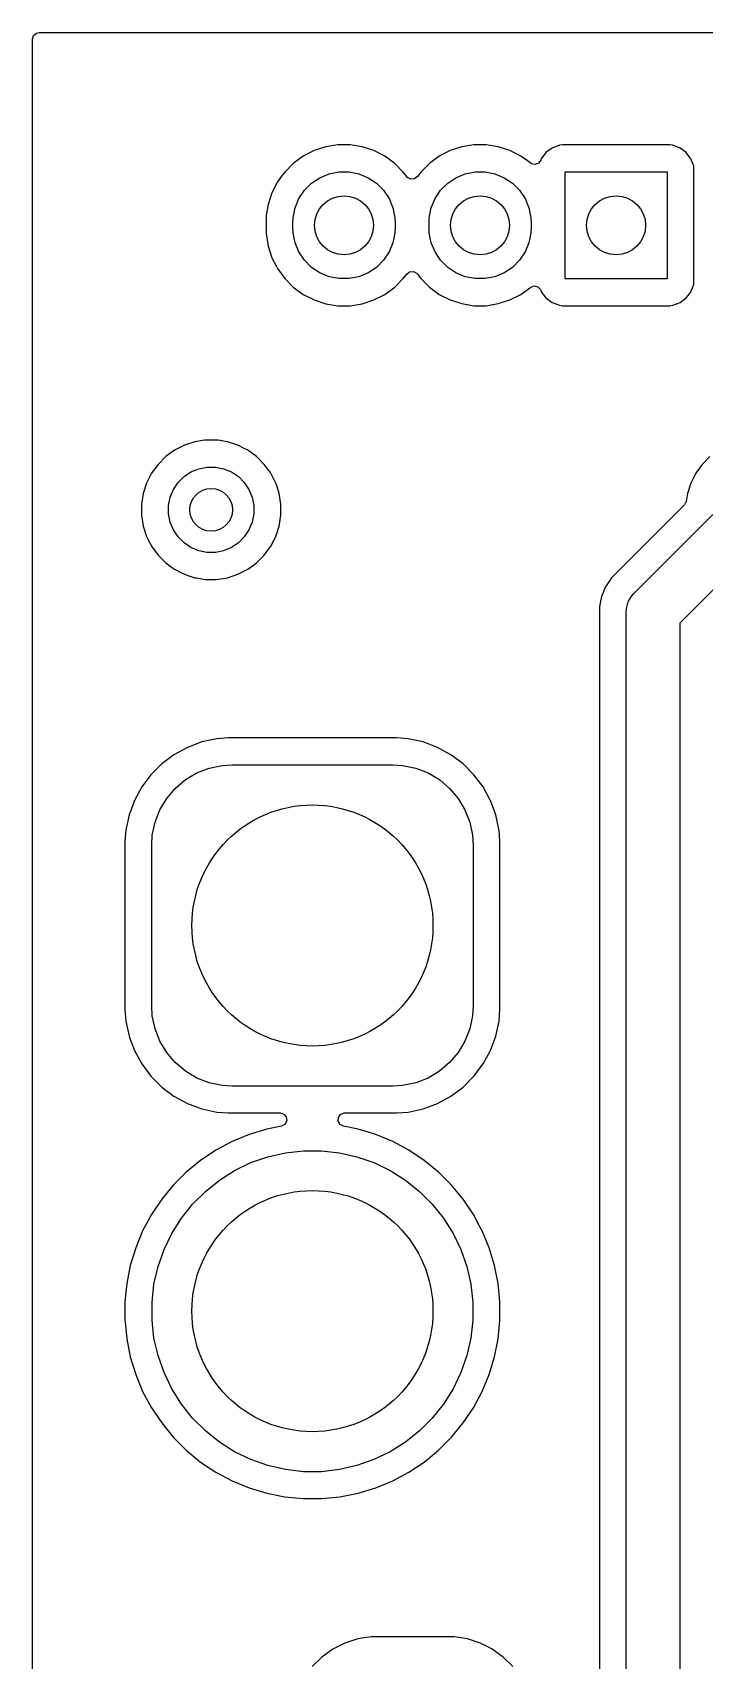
# Model space of a CAD drawing. Extents: x 4.41 to 8.11, y -5.15 to -2.23.
# Drawn here: x 4.414 to 4.908, y -3.43 to -2.234 of the extents above; entities that cross this region are included whole.
import ezdxf

# ---------------------------------------------------------------- set-up
doc = ezdxf.new("R2010")
doc.units = 0
doc.header["$MEASUREMENT"] = 0
doc.layers.add('BLACK', color=7, linetype='CONTINUOUS')

msp = doc.modelspace()

# ---------------------------------------------------------------- linework, layer by layer
at = {"layer": 'BLACK', "linetype": 'CONTINUOUS'}
for p, q in [((4.4144, -2.2384), (4.4152, -2.2358)), ((4.4152, -2.2358), (4.4172, -2.234)), ((4.4172, -2.234), (4.4193, -2.2336)), ((4.4193, -2.2336), (8.1083, -2.2336)), ((4.4144, -2.3688), (4.4144, -2.2384)), ((4.6213, -2.3203), (4.6133, -2.3244)), ((4.6299, -2.3175), (4.6213, -2.3203)), ((4.6372, -2.3164), (4.6299, -2.3175)), ((4.6299, -2.3175), (4.6299, -2.3175)), ((4.6388, -2.3161), (4.6372, -2.3164)), ((4.6478, -2.3161), (4.6388, -2.3161)), ((4.6494, -2.3164), (4.6478, -2.3161)), ((4.6567, -2.3175), (4.6494, -2.3164)), ((4.6653, -2.3203), (4.6567, -2.3175)), ((4.6728, -2.3241), (4.6653, -2.3203)), ((4.7214, -2.3203), (4.7133, -2.3244)), ((4.7299, -2.3175), (4.7214, -2.3203)), ((4.7388, -2.3161), (4.7299, -2.3175)), ((4.7299, -2.3175), (4.7299, -2.3175)), ((4.7478, -2.3161), (4.7388, -2.3161)), ((4.7567, -2.3175), (4.7478, -2.3161)), ((4.7653, -2.3203), (4.7567, -2.3175)), ((4.7733, -2.3244), (4.7653, -2.3203)), ((4.7963, -2.3184), (4.7917, -2.3218)), ((4.8016, -2.3164), (4.7963, -2.3184)), ((4.7963, -2.3184), (4.7963, -2.3184)), ((4.8039, -2.3161), (4.8016, -2.3164)), ((4.8827, -2.3161), (4.8039, -2.3161)), ((4.8039, -2.3161), (4.8039, -2.3161)), ((4.885, -2.3164), (4.8827, -2.3161)), ((4.8827, -2.3161), (4.8827, -2.3161)), ((4.8827, -2.3161), (4.8827, -2.3161)), ((4.8827, -2.3161), (4.8827, -2.3161)), ((4.8903, -2.3184), (4.885, -2.3164)), ((4.885, -2.3164), (4.885, -2.3164)), ((4.8949, -2.3218), (4.8903, -2.3184)), ((4.8903, -2.3184), (4.8903, -2.3184)), ((4.606, -2.3297), (4.5997, -2.3361)), ((4.6107, -2.3263), (4.606, -2.3297)), ((4.606, -2.3297), (4.606, -2.3297)), ((4.606, -2.3297), (4.606, -2.3297)), ((4.6133, -2.3244), (4.6107, -2.3263)), ((4.6733, -2.3244), (4.6728, -2.3241)), ((4.6806, -2.3297), (4.6733, -2.3244)), ((4.6869, -2.3361), (4.6806, -2.3297)), ((4.7061, -2.3297), (4.6997, -2.3361)), ((4.7133, -2.3244), (4.7061, -2.3297)), ((4.7805, -2.3296), (4.7733, -2.3244)), ((4.781, -2.33), (4.7805, -2.3296)), ((4.7837, -2.3306), (4.781, -2.33)), ((4.7863, -2.3296), (4.7837, -2.3306)), ((4.7879, -2.3274), (4.7863, -2.3296)), ((4.7883, -2.3263), (4.7879, -2.3274)), ((4.7917, -2.3218), (4.7883, -2.3263)), ((4.7883, -2.3263), (4.7883, -2.3263)), ((4.7917, -2.3218), (4.7917, -2.3218)), ((4.8983, -2.3263), (4.8949, -2.3218)), ((4.8949, -2.3218), (4.8949, -2.3218)), ((4.8999, -2.3306), (4.8983, -2.3263)), ((4.8983, -2.3263), (4.8983, -2.3263)), ((4.9003, -2.3316), (4.8999, -2.3306)), ((4.9005, -2.3339), (4.9003, -2.3316)), ((4.5944, -2.3433), (4.5903, -2.3514)), ((4.5974, -2.3392), (4.5944, -2.3433)), ((4.5997, -2.3361), (4.5974, -2.3392)), ((4.5997, -2.3361), (4.5997, -2.3361)), ((4.5997, -2.3361), (4.5997, -2.3361)), ((4.6143, -2.3495), (4.6195, -2.3443)), ((4.6195, -2.3443), (4.6256, -2.3403)), ((4.6256, -2.3403), (4.6324, -2.3374)), ((4.6324, -2.3374), (4.6396, -2.336)), ((4.6396, -2.336), (4.647, -2.336)), ((4.647, -2.336), (4.6542, -2.3374)), ((4.6542, -2.3374), (4.661, -2.3403)), ((4.661, -2.3403), (4.6671, -2.3443)), ((4.6671, -2.3443), (4.6723, -2.3495)), ((4.6894, -2.3394), (4.6869, -2.3361)), ((4.6899, -2.34), (4.6894, -2.3394)), ((4.6923, -2.3413), (4.6899, -2.34)), ((4.6951, -2.3411), (4.6923, -2.3413)), ((4.6973, -2.3394), (4.6951, -2.3411)), ((4.6997, -2.3361), (4.6973, -2.3394)), ((4.7143, -2.3495), (4.7195, -2.3443)), ((4.7195, -2.3443), (4.7256, -2.3403)), ((4.7256, -2.3403), (4.7324, -2.3374)), ((4.7324, -2.3374), (4.7396, -2.336)), ((4.7396, -2.336), (4.747, -2.336)), ((4.747, -2.336), (4.7542, -2.3374)), ((4.7542, -2.3374), (4.761, -2.3403)), ((4.761, -2.3403), (4.7671, -2.3443)), ((4.7671, -2.3443), (4.7723, -2.3495)), ((4.8058, -2.4146), (4.8058, -2.3358)), ((4.8058, -2.3358), (4.8808, -2.3358)), ((4.8808, -2.3358), (4.8808, -2.4146)), ((4.9005, -2.3554), (4.9005, -2.3339)), ((4.5903, -2.3514), (4.5875, -2.3599)), ((4.6074, -2.3624), (4.6102, -2.3556)), ((4.6102, -2.3556), (4.6143, -2.3495)), ((4.6723, -2.3495), (4.6764, -2.3556)), ((4.6764, -2.3556), (4.6792, -2.3624)), ((4.7074, -2.3624), (4.7102, -2.3556)), ((4.7102, -2.3556), (4.7143, -2.3495)), ((4.7723, -2.3495), (4.7764, -2.3556)), ((4.7764, -2.3556), (4.7792, -2.3624)), ((4.9005, -2.4165), (4.9005, -2.3554)), ((4.5862, -2.3681), (4.5861, -2.3688)), ((4.5875, -2.3599), (4.5862, -2.3681)), ((4.5875, -2.3599), (4.5875, -2.3599)), ((4.606, -2.3697), (4.6074, -2.3624)), ((4.6792, -2.3624), (4.6806, -2.3697)), ((4.706, -2.3697), (4.7074, -2.3624)), ((4.7792, -2.3624), (4.7806, -2.3697)), ((4.4144, -2.5802), (4.4144, -2.3688)), ((4.5861, -2.3688), (4.5861, -2.3816)), ((4.6058, -2.3733), (4.606, -2.3697)), ((4.6058, -2.3771), (4.6058, -2.3733)), ((4.606, -2.3807), (4.6058, -2.3771)), ((4.6074, -2.388), (4.606, -2.3807)), ((4.6806, -2.3807), (4.6792, -2.388)), ((4.6806, -2.3697), (4.6808, -2.3733)), ((4.6808, -2.3771), (4.6806, -2.3807)), ((4.6808, -2.3733), (4.6808, -2.3771)), ((4.7058, -2.3733), (4.706, -2.3697)), ((4.7058, -2.3771), (4.7058, -2.3733)), ((4.706, -2.3807), (4.7058, -2.3771)), ((4.7074, -2.388), (4.706, -2.3807)), ((4.7806, -2.3807), (4.7792, -2.388)), ((4.7806, -2.3697), (4.7808, -2.3733)), ((4.7808, -2.3771), (4.7806, -2.3807)), ((4.7808, -2.3733), (4.7808, -2.3771)), ((4.5861, -2.3816), (4.5863, -2.3827)), ((4.5863, -2.3827), (4.5875, -2.3905)), ((4.5875, -2.3905), (4.5875, -2.3905)), ((4.5875, -2.3905), (4.5903, -2.399)), ((4.6102, -2.3947), (4.6074, -2.388)), ((4.6792, -2.388), (4.6764, -2.3947)), ((4.7102, -2.3947), (4.7074, -2.388)), ((4.7792, -2.388), (4.7764, -2.3947)), ((4.5903, -2.399), (4.5936, -2.4056)), ((4.6143, -2.4009), (4.6102, -2.3947)), ((4.6195, -2.4061), (4.6143, -2.4009)), ((4.6723, -2.4009), (4.6671, -2.4061)), ((4.6764, -2.3947), (4.6723, -2.4009)), ((4.7143, -2.4009), (4.7102, -2.3947)), ((4.7195, -2.4061), (4.7143, -2.4009)), ((4.7723, -2.4009), (4.7671, -2.4061)), ((4.7764, -2.3947), (4.7723, -2.4009)), ((4.5936, -2.4056), (4.5944, -2.407)), ((4.5944, -2.407), (4.5997, -2.4143)), ((4.5997, -2.4143), (4.606, -2.4207)), ((4.6256, -2.4101), (4.6195, -2.4061)), ((4.6324, -2.413), (4.6256, -2.4101)), ((4.6396, -2.4144), (4.6324, -2.413)), ((4.647, -2.4144), (4.6396, -2.4144)), ((4.6542, -2.413), (4.647, -2.4144)), ((4.661, -2.4101), (4.6542, -2.413)), ((4.6671, -2.4061), (4.661, -2.4101)), ((4.6806, -2.4207), (4.6869, -2.4143)), ((4.6869, -2.4143), (4.6894, -2.411)), ((4.6894, -2.411), (4.6915, -2.4093)), ((4.6915, -2.4093), (4.6943, -2.4091)), ((4.6943, -2.4091), (4.6967, -2.4104)), ((4.6967, -2.4104), (4.6973, -2.411)), ((4.6973, -2.411), (4.6997, -2.4143)), ((4.6997, -2.4143), (4.6997, -2.4143)), ((4.6997, -2.4143), (4.7061, -2.4207)), ((4.7256, -2.4101), (4.7195, -2.4061)), ((4.7324, -2.413), (4.7256, -2.4101)), ((4.7396, -2.4144), (4.7324, -2.413)), ((4.747, -2.4144), (4.7396, -2.4144)), ((4.7542, -2.413), (4.747, -2.4144)), ((4.761, -2.4101), (4.7542, -2.413)), ((4.7671, -2.4061), (4.761, -2.4101)), ((4.8808, -2.4146), (4.8058, -2.4146)), ((4.9003, -2.4188), (4.9005, -2.4165)), ((4.606, -2.4207), (4.6133, -2.426)), ((4.6133, -2.426), (4.6179, -2.4283)), ((4.6179, -2.4283), (4.6213, -2.4301)), ((4.6653, -2.4301), (4.6733, -2.426)), ((4.6733, -2.426), (4.6806, -2.4207)), ((4.7061, -2.4207), (4.7133, -2.426)), ((4.7133, -2.426), (4.7214, -2.4301)), ((4.7653, -2.4301), (4.7733, -2.426)), ((4.7733, -2.426), (4.7805, -2.4207)), ((4.7805, -2.4207), (4.7831, -2.4198)), ((4.7831, -2.4198), (4.7857, -2.4204)), ((4.7857, -2.4204), (4.7877, -2.4224)), ((4.7877, -2.4224), (4.7879, -2.423)), ((4.7879, -2.423), (4.7883, -2.4241)), ((4.7883, -2.4241), (4.7883, -2.4241)), ((4.7883, -2.4241), (4.7917, -2.4286)), ((4.8949, -2.4286), (4.8965, -2.4265)), ((4.8965, -2.4265), (4.8983, -2.4241)), ((4.8983, -2.4241), (4.9003, -2.4188)), ((4.6213, -2.4301), (4.6299, -2.4329)), ((4.6299, -2.4329), (4.6299, -2.4329)), ((4.6299, -2.4329), (4.6299, -2.4329)), ((4.6299, -2.4329), (4.6388, -2.4343)), ((4.6388, -2.4343), (4.6388, -2.4343)), ((4.6388, -2.4343), (4.6478, -2.4343)), ((4.6478, -2.4343), (4.6567, -2.4329)), ((4.6478, -2.4343), (4.6478, -2.4343)), ((4.6567, -2.4329), (4.6653, -2.4301)), ((4.6567, -2.4329), (4.6567, -2.4329)), ((4.6567, -2.4329), (4.6567, -2.4329)), ((4.6653, -2.4301), (4.6653, -2.4301)), ((4.6653, -2.4301), (4.6653, -2.4301)), ((4.7214, -2.4301), (4.7299, -2.4328)), ((4.7299, -2.4328), (4.7388, -2.4343)), ((4.7388, -2.4343), (4.7478, -2.4343)), ((4.7478, -2.4343), (4.7567, -2.4328)), ((4.7567, -2.4328), (4.7653, -2.4301)), ((4.7567, -2.4328), (4.7567, -2.4328)), ((4.7917, -2.4286), (4.7917, -2.4286)), ((4.7917, -2.4286), (4.7963, -2.432)), ((4.7963, -2.432), (4.7963, -2.432)), ((4.7963, -2.432), (4.8016, -2.434)), ((4.8016, -2.434), (4.8016, -2.434)), ((4.8016, -2.434), (4.8018, -2.434)), ((4.8018, -2.434), (4.8039, -2.4343)), ((4.8039, -2.4343), (4.8827, -2.4343)), ((4.8827, -2.4343), (4.885, -2.434)), ((4.885, -2.434), (4.8903, -2.432)), ((4.8903, -2.432), (4.8949, -2.4286)), ((4.5337, -2.5343), (4.526, -2.5368)), ((4.5407, -2.5332), (4.5337, -2.5343)), ((4.5416, -2.5331), (4.5407, -2.5332)), ((4.5497, -2.5331), (4.5416, -2.5331)), ((4.5508, -2.5332), (4.5497, -2.5331)), ((4.5577, -2.5343), (4.5508, -2.5332)), ((4.5653, -2.5368), (4.5577, -2.5343)), ((4.5123, -2.5452), (4.5066, -2.5509)), ((4.5188, -2.5405), (4.5123, -2.5452)), ((4.526, -2.5368), (4.5188, -2.5405)), ((4.57, -2.5392), (4.5653, -2.5368)), ((4.5725, -2.5405), (4.57, -2.5392)), ((4.579, -2.5452), (4.5725, -2.5405)), ((4.5725, -2.5405), (4.5725, -2.5405)), ((4.5725, -2.5405), (4.5725, -2.5405)), ((4.5847, -2.5509), (4.579, -2.5452)), ((4.9123, -2.5452), (4.9066, -2.5509)), ((4.5019, -2.5574), (4.4982, -2.5646)), ((4.5066, -2.5509), (4.5019, -2.5574)), ((4.5213, -2.5643), (4.5257, -2.5599)), ((4.5257, -2.5599), (4.5308, -2.5565)), ((4.5308, -2.5565), (4.5365, -2.5541)), ((4.5365, -2.5541), (4.5426, -2.5529)), ((4.5426, -2.5529), (4.5488, -2.5529)), ((4.5488, -2.5529), (4.5548, -2.5541)), ((4.5548, -2.5541), (4.5605, -2.5565)), ((4.5605, -2.5565), (4.5657, -2.5599)), ((4.5657, -2.5599), (4.57, -2.5643)), ((4.5892, -2.557), (4.5847, -2.5509)), ((4.5895, -2.5574), (4.5892, -2.557)), ((4.5914, -2.5613), (4.5895, -2.5574)), ((4.9019, -2.5574), (4.8982, -2.5646)), ((4.9066, -2.5509), (4.9019, -2.5574)), ((4.4982, -2.5646), (4.4957, -2.5723)), ((4.5155, -2.5751), (4.5179, -2.5694)), ((4.5179, -2.5694), (4.5213, -2.5643)), ((4.57, -2.5643), (4.5734, -2.5694)), ((4.5734, -2.5694), (4.5758, -2.5751)), ((4.5931, -2.5646), (4.5914, -2.5613)), ((4.5936, -2.566), (4.5931, -2.5646)), ((4.5931, -2.5646), (4.5931, -2.5646)), ((4.5931, -2.5646), (4.5931, -2.5646)), ((4.5951, -2.5707), (4.5936, -2.566)), ((4.5956, -2.5723), (4.5951, -2.5707)), ((4.8982, -2.5646), (4.8957, -2.5723)), ((4.4144, -2.8279), (4.4144, -2.5802)), ((4.4957, -2.5723), (4.4945, -2.5802)), ((4.4945, -2.5802), (4.4945, -2.5883)), ((4.5143, -2.5812), (4.5155, -2.5751)), ((4.5143, -2.5873), (4.5143, -2.5812)), ((4.5758, -2.5751), (4.577, -2.5812)), ((4.577, -2.5812), (4.577, -2.5873)), ((4.5969, -2.5802), (4.5956, -2.5723)), ((4.5969, -2.5883), (4.5969, -2.5802)), ((4.8934, -2.5808), (4.8693, -2.6049)), ((4.8936, -2.5806), (4.8934, -2.5808)), ((4.8948, -2.5781), (4.8936, -2.5806)), ((4.8957, -2.5723), (4.8948, -2.5781)), ((4.4945, -2.5883), (4.4957, -2.5962)), ((4.5155, -2.5934), (4.5143, -2.5873)), ((4.5179, -2.5991), (4.5155, -2.5934)), ((4.5758, -2.5934), (4.5734, -2.5991)), ((4.577, -2.5873), (4.5758, -2.5934)), ((4.5956, -2.5962), (4.5969, -2.5883)), ((4.8565, -2.6456), (4.9144, -2.5877)), ((4.4957, -2.5962), (4.4982, -2.6039)), ((4.4982, -2.6039), (4.4997, -2.6069)), ((4.4997, -2.6069), (4.5017, -2.6108)), ((4.5213, -2.6042), (4.5179, -2.5991)), ((4.5257, -2.6086), (4.5213, -2.6042)), ((4.57, -2.6042), (4.5657, -2.6086)), ((4.5734, -2.5991), (4.57, -2.6042)), ((4.5895, -2.6111), (4.5931, -2.6039)), ((4.5931, -2.6039), (4.5956, -2.5962)), ((4.8693, -2.6049), (4.8453, -2.6289)), ((4.5017, -2.6108), (4.5019, -2.6111)), ((4.5019, -2.6111), (4.5066, -2.6176)), ((4.5066, -2.6176), (4.5123, -2.6233)), ((4.5308, -2.612), (4.5257, -2.6086)), ((4.5365, -2.6144), (4.5308, -2.612)), ((4.5426, -2.6156), (4.5365, -2.6144)), ((4.5488, -2.6156), (4.5426, -2.6156)), ((4.5548, -2.6144), (4.5488, -2.6156)), ((4.5605, -2.612), (4.5548, -2.6144)), ((4.5657, -2.6086), (4.5605, -2.612)), ((4.579, -2.6233), (4.5847, -2.6176)), ((4.5847, -2.6176), (4.5873, -2.614)), ((4.5847, -2.6176), (4.5847, -2.6176)), ((4.5847, -2.6176), (4.5847, -2.6176)), ((4.5873, -2.614), (4.5895, -2.6111)), ((4.9422, -2.6155), (4.8901, -2.6676)), ((4.5123, -2.6233), (4.5165, -2.6264)), ((4.5165, -2.6264), (4.5188, -2.628)), ((4.5188, -2.628), (4.5234, -2.6304)), ((4.5234, -2.6304), (4.526, -2.6317)), ((4.526, -2.6317), (4.526, -2.6317)), ((4.526, -2.6317), (4.526, -2.6317)), ((4.526, -2.6317), (4.5301, -2.633)), ((4.5577, -2.6342), (4.5653, -2.6317)), ((4.5653, -2.6317), (4.5725, -2.628)), ((4.5725, -2.628), (4.5769, -2.6249)), ((4.5769, -2.6249), (4.579, -2.6233)), ((4.579, -2.6233), (4.579, -2.6233)), ((4.579, -2.6233), (4.579, -2.6233)), ((4.8432, -2.631), (4.8398, -2.6344)), ((4.8453, -2.6289), (4.8432, -2.631)), ((4.8453, -2.6289), (4.8453, -2.6289)), ((4.5301, -2.633), (4.5337, -2.6342)), ((4.5337, -2.6342), (4.5349, -2.6344)), ((4.5349, -2.6344), (4.5416, -2.6355)), ((4.5416, -2.6355), (4.5416, -2.6355)), ((4.5416, -2.6355), (4.5497, -2.6355)), ((4.5497, -2.6355), (4.5577, -2.6342)), ((4.5497, -2.6355), (4.5497, -2.6355)), ((4.8343, -2.6439), (4.8326, -2.648)), ((4.8355, -2.6408), (4.8343, -2.6437)), ((4.8343, -2.6437), (4.8343, -2.6437)), ((4.8343, -2.6437), (4.8343, -2.6439)), ((4.8398, -2.6344), (4.8355, -2.6408)), ((4.8355, -2.6408), (4.8355, -2.6408)), ((4.8319, -2.6515), (4.831, -2.6556)), ((4.831, -2.6556), (4.831, -3.5208)), ((4.8326, -2.648), (4.8319, -2.6512)), ((4.8319, -2.6512), (4.8319, -2.6515)), ((4.8319, -2.6515), (4.8319, -2.6515)), ((4.8509, -2.6569), (4.8522, -2.652)), ((4.8522, -2.652), (4.8525, -2.6515)), ((4.8525, -2.6515), (4.8548, -2.6475)), ((4.8548, -2.6475), (4.8565, -2.6456)), ((4.8548, -2.6475), (4.8548, -2.6475)), ((4.8507, -2.6595), (4.8509, -2.6569)), ((4.8507, -3.5309), (4.8507, -2.6595)), ((4.8509, -2.6569), (4.8509, -2.6569)), ((4.8901, -2.6676), (4.8901, -3.5391)), ((4.5282, -2.7589), (4.5183, -2.7643)), ((4.5388, -2.7549), (4.5282, -2.7589)), ((4.5498, -2.7526), (4.5388, -2.7549)), ((4.5582, -2.7519), (4.5498, -2.7526)), ((4.6819, -2.7519), (4.5582, -2.7519)), ((4.5582, -2.7519), (4.5582, -2.7519)), ((4.6904, -2.7526), (4.6819, -2.7519)), ((4.6819, -2.7519), (4.6819, -2.7519)), ((4.7014, -2.7549), (4.6904, -2.7526)), ((4.7077, -2.7573), (4.7014, -2.7549)), ((4.7014, -2.7549), (4.7014, -2.7549)), ((4.7014, -2.7549), (4.7014, -2.7549)), ((4.7119, -2.7589), (4.7077, -2.7573)), ((4.7218, -2.7643), (4.7119, -2.7589)), ((4.7119, -2.7589), (4.7119, -2.7589)), ((4.5093, -2.771), (4.5013, -2.779)), ((4.5183, -2.7643), (4.5093, -2.771)), ((4.5093, -2.771), (4.5093, -2.771)), ((4.5183, -2.7643), (4.5183, -2.7643)), ((4.5351, -2.7777), (4.5442, -2.7741)), ((4.5442, -2.7741), (4.5537, -2.7721)), ((4.5537, -2.7721), (4.561, -2.7717)), ((4.561, -2.7717), (4.6791, -2.7717)), ((4.6791, -2.7717), (4.6864, -2.7721)), ((4.6864, -2.7721), (4.696, -2.7741)), ((4.696, -2.7741), (4.7051, -2.7777)), ((4.7308, -2.771), (4.7218, -2.7643)), ((4.7218, -2.7643), (4.7218, -2.7643)), ((4.7388, -2.779), (4.7308, -2.771)), ((4.7308, -2.771), (4.7308, -2.771)), ((4.5013, -2.779), (4.4946, -2.788)), ((4.5013, -2.779), (4.5013, -2.779)), ((4.5193, -2.789), (4.5267, -2.7826)), ((4.5267, -2.7826), (4.5351, -2.7777)), ((4.7051, -2.7777), (4.7134, -2.7826)), ((4.7134, -2.7826), (4.7209, -2.789)), ((4.7456, -2.788), (4.7388, -2.779)), ((4.7388, -2.779), (4.7388, -2.779)), ((4.4892, -2.7979), (4.4853, -2.8085)), ((4.4946, -2.788), (4.4892, -2.7979)), ((4.4946, -2.788), (4.4946, -2.788)), ((4.508, -2.8048), (4.513, -2.7964)), ((4.513, -2.7964), (4.5193, -2.789)), ((4.7209, -2.789), (4.7272, -2.7964)), ((4.7272, -2.7964), (4.7322, -2.8048)), ((4.7508, -2.7976), (4.7456, -2.788)), ((4.7456, -2.788), (4.7456, -2.788)), ((4.751, -2.7979), (4.7508, -2.7976)), ((4.7549, -2.8085), (4.751, -2.7979)), ((4.4853, -2.8085), (4.4829, -2.8195)), ((4.5044, -2.8139), (4.508, -2.8048)), ((4.7322, -2.8048), (4.7357, -2.8139)), ((4.7572, -2.8191), (4.7549, -2.8085)), ((4.7549, -2.8085), (4.7549, -2.8085)), ((4.7549, -2.8085), (4.7549, -2.8085)), ((4.4829, -2.8195), (4.4823, -2.8279)), ((4.502, -2.8307), (4.5024, -2.8234)), ((4.5024, -2.8234), (4.5044, -2.8139)), ((4.7357, -2.8139), (4.7377, -2.8234)), ((4.7377, -2.8234), (4.7382, -2.8307)), ((4.7573, -2.8195), (4.7572, -2.8191)), ((4.7579, -2.8279), (4.7573, -2.8195)), ((4.4144, -3.4706), (4.4144, -2.8279)), ((4.4823, -2.8279), (4.4823, -2.9516)), ((4.502, -2.9488), (4.502, -2.8307)), ((4.7382, -2.8307), (4.7382, -2.9488)), ((4.7579, -2.9516), (4.7579, -2.8279)), ((4.4823, -2.9516), (4.4829, -2.9601)), ((4.5024, -2.9561), (4.502, -2.9488)), ((4.7382, -2.9488), (4.7377, -2.9561)), ((4.7573, -2.9601), (4.7579, -2.9516)), ((4.4829, -2.9601), (4.4853, -2.9711)), ((4.5044, -2.9657), (4.5024, -2.9561)), ((4.508, -2.9748), (4.5044, -2.9657)), ((4.7357, -2.9657), (4.7322, -2.9748)), ((4.7377, -2.9561), (4.7357, -2.9657)), ((4.7549, -2.9711), (4.7573, -2.9601)), ((4.4853, -2.9711), (4.4853, -2.9711)), ((4.4853, -2.9711), (4.4853, -2.9711)), ((4.4853, -2.9711), (4.4857, -2.9721)), ((4.4857, -2.9721), (4.4892, -2.9816)), ((4.513, -2.9831), (4.508, -2.9748)), ((4.7322, -2.9748), (4.7272, -2.9831)), ((4.751, -2.9816), (4.7549, -2.9711)), ((4.4892, -2.9816), (4.4946, -2.9915)), ((4.5193, -2.9906), (4.513, -2.9831)), ((4.5267, -2.9969), (4.5193, -2.9906)), ((4.7209, -2.9906), (4.7134, -2.9969)), ((4.7272, -2.9831), (4.7209, -2.9906)), ((4.7456, -2.9915), (4.751, -2.9816)), ((4.4946, -2.9915), (4.4946, -2.9915)), ((4.4946, -2.9915), (4.5013, -3.0005)), ((4.5013, -3.0005), (4.5013, -3.0005)), ((4.5013, -3.0005), (4.5093, -3.0085)), ((4.5351, -3.0019), (4.5267, -2.9969)), ((4.5442, -3.0054), (4.5351, -3.0019)), ((4.7051, -3.0019), (4.696, -3.0054)), ((4.7134, -2.9969), (4.7051, -3.0019)), ((4.7308, -3.0085), (4.7388, -3.0005)), ((4.7388, -3.0005), (4.7456, -2.9915)), ((4.5093, -3.0085), (4.5093, -3.0085)), ((4.5093, -3.0085), (4.5183, -3.0152)), ((4.5537, -3.0074), (4.5442, -3.0054)), ((4.561, -3.0079), (4.5537, -3.0074)), ((4.6791, -3.0079), (4.561, -3.0079)), ((4.6864, -3.0074), (4.6791, -3.0079)), ((4.696, -3.0054), (4.6864, -3.0074)), ((4.7218, -3.0152), (4.7308, -3.0085)), ((4.5183, -3.0152), (4.5183, -3.0152)), ((4.5183, -3.0152), (4.5282, -3.0206)), ((4.5282, -3.0206), (4.5282, -3.0206)), ((4.5282, -3.0206), (4.5282, -3.0206)), ((4.5282, -3.0206), (4.5282, -3.0206)), ((4.5282, -3.0206), (4.5388, -3.0246)), ((4.5388, -3.0246), (4.5388, -3.0246)), ((4.5388, -3.0246), (4.5388, -3.0246)), ((4.5388, -3.0246), (4.5498, -3.027)), ((4.6904, -3.027), (4.7014, -3.0246)), ((4.7014, -3.0246), (4.7119, -3.0206)), ((4.7119, -3.0206), (4.7218, -3.0152)), ((4.5498, -3.027), (4.5498, -3.027)), ((4.5498, -3.027), (4.5498, -3.027)), ((4.5498, -3.027), (4.5582, -3.0276)), ((4.5582, -3.0276), (4.5963, -3.0276)), ((4.5973, -3.0372), (4.5866, -3.0394)), ((4.5963, -3.0276), (4.599, -3.0284)), ((4.5977, -3.0371), (4.5973, -3.0372)), ((4.6, -3.0357), (4.5977, -3.0371)), ((4.599, -3.0284), (4.6008, -3.0304)), ((4.6012, -3.0332), (4.6, -3.0357)), ((4.6008, -3.0304), (4.6012, -3.0332)), ((4.6391, -3.0336), (4.6392, -3.0308)), ((4.6404, -3.036), (4.6391, -3.0336)), ((4.6392, -3.0308), (4.6408, -3.0286)), ((4.6429, -3.0372), (4.6404, -3.036)), ((4.6408, -3.0286), (4.6434, -3.0276)), ((4.6536, -3.0394), (4.6429, -3.0372)), ((4.6434, -3.0276), (4.6438, -3.0276)), ((4.6438, -3.0276), (4.6819, -3.0276)), ((4.6819, -3.0276), (4.6904, -3.027)), ((4.5611, -3.0485), (4.5491, -3.0549)), ((4.5736, -3.0433), (4.5611, -3.0485)), ((4.5611, -3.0485), (4.5611, -3.0485)), ((4.5866, -3.0394), (4.5736, -3.0433)), ((4.6666, -3.0433), (4.6536, -3.0394)), ((4.6791, -3.0485), (4.6666, -3.0433)), ((4.691, -3.0549), (4.6791, -3.0485)), ((4.6791, -3.0485), (4.6791, -3.0485)), ((4.5379, -3.0624), (4.5274, -3.071)), ((4.5491, -3.0549), (4.5379, -3.0624)), ((4.5379, -3.0624), (4.5379, -3.0624)), ((4.5491, -3.0549), (4.5491, -3.0549)), ((4.5749, -3.0641), (4.5874, -3.0597)), ((4.5874, -3.0597), (4.6003, -3.0568)), ((4.6003, -3.0568), (4.6135, -3.0553)), ((4.6135, -3.0553), (4.6267, -3.0553)), ((4.6267, -3.0553), (4.6399, -3.0568)), ((4.6399, -3.0568), (4.6528, -3.0597)), ((4.6528, -3.0597), (4.6653, -3.0641)), ((4.7023, -3.0624), (4.691, -3.0549)), ((4.691, -3.0549), (4.691, -3.0549)), ((4.691, -3.0549), (4.691, -3.0549)), ((4.7127, -3.071), (4.7023, -3.0624)), ((4.7023, -3.0624), (4.7023, -3.0624)), ((4.7023, -3.0624), (4.7023, -3.0624)), ((4.5274, -3.071), (4.5178, -3.0806)), ((4.5517, -3.0769), (4.5629, -3.0699)), ((4.5629, -3.0699), (4.5749, -3.0641)), ((4.6653, -3.0641), (4.6772, -3.0699)), ((4.6772, -3.0699), (4.6884, -3.0769)), ((4.7223, -3.0806), (4.7127, -3.071)), ((4.5178, -3.0806), (4.5093, -3.091)), ((4.532, -3.0945), (4.5414, -3.0852)), ((4.5414, -3.0852), (4.5517, -3.0769)), ((4.6884, -3.0769), (4.6988, -3.0852)), ((4.6988, -3.0852), (4.7081, -3.0945)), ((4.7309, -3.091), (4.7223, -3.0806)), ((4.7223, -3.0806), (4.7223, -3.0806)), ((4.7223, -3.0806), (4.7223, -3.0806)), ((4.5093, -3.091), (4.5017, -3.1023)), ((4.5093, -3.091), (4.5093, -3.091)), ((4.5238, -3.1049), (4.532, -3.0945)), ((4.7081, -3.0945), (4.7164, -3.1049)), ((4.7384, -3.1023), (4.7309, -3.091)), ((4.5017, -3.1023), (4.4953, -3.1142)), ((4.5017, -3.1023), (4.5017, -3.1023)), ((4.5167, -3.1161), (4.5238, -3.1049)), ((4.7164, -3.1049), (4.7235, -3.1161)), ((4.7427, -3.1102), (4.7384, -3.1023)), ((4.7384, -3.1023), (4.7384, -3.1023)), ((4.7384, -3.1023), (4.7384, -3.1023)), ((4.7448, -3.1142), (4.7427, -3.1102)), ((4.4953, -3.1142), (4.4902, -3.1267)), ((4.4953, -3.1142), (4.4953, -3.1142)), ((4.511, -3.128), (4.5167, -3.1161)), ((4.7235, -3.1161), (4.7292, -3.128)), ((4.75, -3.1267), (4.7448, -3.1142)), ((4.4902, -3.1267), (4.4862, -3.1397)), ((4.5066, -3.1405), (4.511, -3.128)), ((4.7292, -3.128), (4.7336, -3.1405)), ((4.7539, -3.1397), (4.75, -3.1267)), ((4.4862, -3.1397), (4.4836, -3.153)), ((4.5036, -3.1534), (4.5066, -3.1405)), ((4.7336, -3.1405), (4.7365, -3.1534)), ((4.7566, -3.153), (4.7539, -3.1397)), ((4.4836, -3.153), (4.483, -3.1595)), ((4.5022, -3.1666), (4.5036, -3.1534)), ((4.7365, -3.1534), (4.738, -3.1666)), ((4.7579, -3.1665), (4.7566, -3.153)), ((4.483, -3.1595), (4.4823, -3.1665)), ((4.4823, -3.1665), (4.4823, -3.18)), ((4.5022, -3.1799), (4.5022, -3.1666)), ((4.738, -3.1666), (4.738, -3.1799)), ((4.7579, -3.18), (4.7579, -3.1665)), ((4.4823, -3.18), (4.4824, -3.1811)), ((4.4824, -3.1811), (4.4836, -3.1935)), ((4.5036, -3.193), (4.5022, -3.1799)), ((4.738, -3.1799), (4.7365, -3.193)), ((4.7566, -3.1935), (4.7579, -3.18)), ((4.4836, -3.1935), (4.4862, -3.2068)), ((4.5066, -3.2059), (4.5036, -3.193)), ((4.7365, -3.193), (4.7336, -3.2059)), ((4.7539, -3.2068), (4.7566, -3.1935)), ((4.511, -3.2184), (4.5066, -3.2059)), ((4.7336, -3.2059), (4.7292, -3.2184)), ((4.4862, -3.2068), (4.4902, -3.2197)), ((4.75, -3.2197), (4.7539, -3.2068)), ((4.4902, -3.2197), (4.4953, -3.2322)), ((4.5167, -3.2304), (4.511, -3.2184)), ((4.7292, -3.2184), (4.7235, -3.2304)), ((4.7448, -3.2322), (4.75, -3.2197)), ((4.4953, -3.2322), (4.4953, -3.2322)), ((4.4953, -3.2322), (4.5017, -3.2442)), ((4.5238, -3.2416), (4.5167, -3.2304)), ((4.532, -3.2519), (4.5238, -3.2416)), ((4.7164, -3.2416), (4.7081, -3.2519)), ((4.7235, -3.2304), (4.7164, -3.2416)), ((4.7384, -3.2442), (4.7448, -3.2322)), ((4.5017, -3.2442), (4.5017, -3.2442)), ((4.5017, -3.2442), (4.5093, -3.2554)), ((4.5414, -3.2613), (4.532, -3.2519)), ((4.7081, -3.2519), (4.6988, -3.2613)), ((4.7309, -3.2554), (4.7384, -3.2442)), ((4.5093, -3.2554), (4.5093, -3.2554)), ((4.5093, -3.2554), (4.5178, -3.2659)), ((4.5178, -3.2659), (4.5274, -3.2755)), ((4.5517, -3.2696), (4.5414, -3.2613)), ((4.6988, -3.2613), (4.6884, -3.2696)), ((4.7127, -3.2755), (4.7223, -3.2659)), ((4.7223, -3.2659), (4.7309, -3.2554)), ((4.5274, -3.2755), (4.5274, -3.2755)), ((4.5274, -3.2755), (4.5274, -3.2755)), ((4.5274, -3.2755), (4.5379, -3.2841)), ((4.5629, -3.2766), (4.5517, -3.2696)), ((4.5749, -3.2823), (4.5629, -3.2766)), ((4.6772, -3.2766), (4.6653, -3.2823)), ((4.6884, -3.2696), (4.6772, -3.2766)), ((4.7023, -3.2841), (4.7127, -3.2755)), ((4.5379, -3.2841), (4.5491, -3.2916)), ((4.5874, -3.2867), (4.5749, -3.2823)), ((4.6003, -3.2897), (4.5874, -3.2867)), ((4.6135, -3.2912), (4.6003, -3.2897)), ((4.6399, -3.2897), (4.6267, -3.2912)), ((4.6528, -3.2867), (4.6399, -3.2897)), ((4.6653, -3.2823), (4.6528, -3.2867)), ((4.691, -3.2916), (4.7023, -3.2841)), ((4.5491, -3.2916), (4.5491, -3.2916)), ((4.5491, -3.2916), (4.5491, -3.2916)), ((4.5491, -3.2916), (4.5611, -3.298)), ((4.5611, -3.298), (4.5611, -3.298)), ((4.5611, -3.298), (4.5611, -3.298)), ((4.5611, -3.298), (4.5736, -3.3031)), ((4.6267, -3.2912), (4.6135, -3.2912)), ((4.6666, -3.3031), (4.6791, -3.298)), ((4.6791, -3.298), (4.691, -3.2916)), ((4.5736, -3.3031), (4.5866, -3.3071)), ((4.5866, -3.3071), (4.5998, -3.3097)), ((4.5998, -3.3097), (4.6133, -3.311)), ((4.6133, -3.311), (4.6133, -3.311)), ((4.6133, -3.311), (4.6268, -3.311)), ((4.6268, -3.311), (4.6403, -3.3097)), ((4.6268, -3.311), (4.6268, -3.311)), ((4.6403, -3.3097), (4.6536, -3.3071)), ((4.6536, -3.3071), (4.6666, -3.3031)), ((4.6439, -3.4172), (4.6351, -3.4217)), ((4.6534, -3.4141), (4.6439, -3.4172)), ((4.6583, -3.4134), (4.6534, -3.4141)), ((4.6632, -3.4126), (4.6583, -3.4134)), ((4.7243, -3.4126), (4.6632, -3.4126)), ((4.734, -3.4141), (4.7243, -3.4126)), ((4.7435, -3.4172), (4.734, -3.4141)), ((4.7489, -3.4199), (4.7435, -3.4172)), ((4.7523, -3.4217), (4.7489, -3.4199)), ((4.6271, -3.4275), (4.62, -3.4345)), ((4.6351, -3.4217), (4.6271, -3.4275)), ((4.6271, -3.4275), (4.6271, -3.4275)), ((4.7603, -3.4275), (4.7523, -3.4217)), ((4.7523, -3.4217), (4.7523, -3.4217)), ((4.7523, -3.4217), (4.7523, -3.4217)), ((4.7674, -3.4345), (4.7603, -3.4275)), ((4.7603, -3.4275), (4.7603, -3.4275))]:
    msp.add_line(p, q, dxfattribs=at)
at = {"layer": 'BLACK'}
for centre, radius in [((4.6433, -2.3752), 0.0217), ((4.7433, -2.3752), 0.0217), ((4.8433, -2.3752), 0.0217), ((4.5457, -2.5843), 0.0157), ((4.6201, -2.8898), 0.0886), ((4.6201, -3.1732), 0.0886)]:
    msp.add_circle(centre, radius, dxfattribs=at)
at = {"layer": 'WHITE'}
for centre, radius in [((4.6433, -2.3752), 0.0217), ((4.7433, -2.3752), 0.0217), ((4.8433, -2.3752), 0.0217), ((4.5457, -2.5843), 0.0157), ((4.6201, -2.8898), 0.0886), ((4.6201, -3.1732), 0.0886)]:
    msp.add_circle(centre, radius, dxfattribs=at)

doc.saveas('drawing.dxf')
